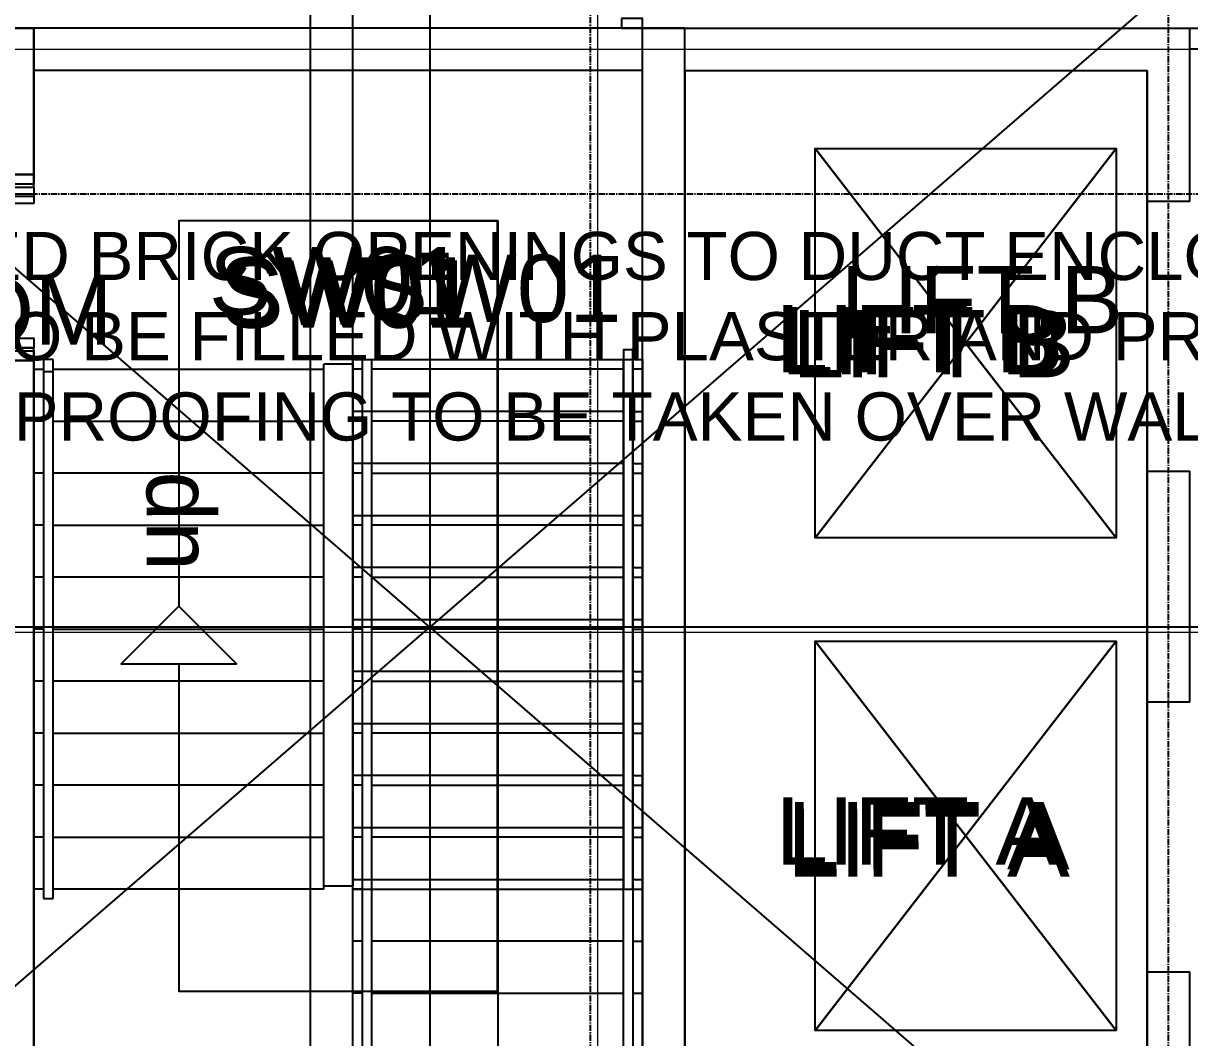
# Model space of a CAD drawing. Header units: millimetres. Extents: x -27283 to 30143, y -18440 to 22926.
# Drawn here: x -8478 to -2423, y -2106 to 3161 of the extents above; entities that cross this region are included whole.
import ezdxf

# ---------------------------------------------------------------- set-up
doc = ezdxf.new("R2010")
doc.units = ezdxf.units.MM
doc.linetypes.add('PCENTRE', pattern=[50.800000000000004, 31.75, -6.35, 6.35, -6.35])
doc.linetypes.add('PCENTRE2', pattern=[28.575000000000003, 19.05, -3.175, 3.175, -3.175])
for name, color, linetype in [('11th Floor - Doors Windows and Openings', 7, 'Continuous'), ('11th Floor - Stairs', 7, 'Continuous'), ('11th Floor - Structural Members', 7, 'Continuous'), ('11th Floor - Text and Leaders', 7, 'Continuous'), ('11th Floor - Walls', 7, 'Continuous'), ('Boundaries_and_building_grids', 140, 'PCENTRE2'), ('Lift Motor Room Roof - General', 7, 'Continuous'), ('Lift Motor Room Roof - Roofs', 7, 'Continuous'), ('Lift Motor Room Roof - Text and Leaders', 7, 'Continuous'), ('Roof - Stairs', 7, 'Continuous'), ('Roof - Structural Members', 7, 'Continuous'), ('Roof - Text and Leaders', 7, 'Continuous'), ('Roof - Walls', 7, 'Continuous'), ('Sixth Floor - Doors Windows and Openings', 7, 'Continuous'), ('Sixth Floor - Stairs', 7, 'Continuous'), ('Sixth Floor - Structural Members', 7, 'Continuous'), ('Sixth Floor - Text and Leaders', 7, 'Continuous'), ('Sixth Floor - Walls', 7, 'Continuous'), ('Tenth Floor - Doors Windows and Openings', 7, 'Continuous'), ('Tenth Floor - Stairs', 7, 'Continuous'), ('Tenth Floor - Structural Members', 7, 'Continuous'), ('Tenth Floor - Text and Leaders', 7, 'Continuous'), ('Tenth Floor - Walls', 7, 'Continuous')]:
    doc.layers.add(name, color=color, linetype=linetype)
doc.styles.add('arial', font='arial.ttf')
doc.styles.add('Arial1', font='arial.ttf')

msp = doc.modelspace()

# ---------------------------------------------------------------- linework, layer by layer
at = {"layer": '11th Floor - Doors Windows and Openings', "color": 1, "linetype": 'Continuous', "elevation": 37950}
for points in [[(-8422.80536404542, 2225.726673284002), (-8642.805368962803, 2225.726673284002), (-8642.805368962803, 2275.726674401589), (-8422.80536404542, 2275.726674401589), (-8422.80536404542, 2225.726673284002)], [(-8422.80536404542, 1475.726656520193), (-8642.805368962803, 1475.726656520193), (-8642.805368962803, 1525.72665763778), (-8422.80536404542, 1525.72665763778), (-8422.80536404542, 1475.726656520193)]]:
    msp.add_lwpolyline(points, dxfattribs=at)
at = {"layer": '11th Floor - Stairs', "color": 8, "linetype": 'Continuous'}
for p, q in [((-4366.333105407445, 2511.238154275055, 37950), (-2804.10193035214, 490.0210680817065, 37950)), ((-4366.333105407446, 490.0210680817065, 37950), (-2804.10193035214, 2511.238154275055, 37950)), ((-4366.333105407446, -2068.083237143258, 37950), (-2804.101930352139, -46.86493024675575, 37950)), ((-4366.333105407446, -46.86493024675576, 37950), (-2804.10193035214, -2068.083237143257, 37950))]:
    msp.add_line(p, q, dxfattribs=at)
at = {"layer": '11th Floor - Stairs', "color": 1, "linetype": 'Continuous'}
for p, q in [((-8322.805361810246, 1415.726655179089, 37950), (-8372.805362927833, 1415.726655179089, 37950)), ((-8372.805362927833, 1415.726655179089, 37950), (-8372.805362927833, -1384.273407405791, 37950)), ((-8322.805361810246, -1384.273407405791, 37950), (-8322.805361810246, 1415.726655179089, 37950)), ((-6767.805327053283, 1415.726655179089, 37950), (-6767.805327053283, -1318.406706714806, 37950)), ((-6767.805327053283, 1415.726655179089, 37950), (-5362.805295649085, 1415.726655179089, 37950)), ((-5312.805294531498, 1415.726655179089, 37950), (-5262.80529341391, 1415.726655179089, 37950)), ((-5262.80529341391, 1415.726655179089, 37950), (-5262.80529341391, -1284.273405170617, 37950)), ((-8422.80536404542, 1365.726654061501, 37950), (-8372.805362927833, 1365.726654061501, 37950)), ((-8422.80536404542, 1365.726654061501, 37950), (-8422.80536404542, -1334.273406288204, 37950)), ((-8322.805361810246, 1365.726654061501, 37950), (-6917.805330406044, 1365.726654061501, 37950)), ((-6917.805330406044, -1334.273406288204, 37950), (-6917.805330406044, 1390.726654620295, 37950)), ((-6767.805327053283, 1390.726654620295, 37950), (-6917.805330406044, 1390.726654620295, 37950)), ((-8372.805362927833, 1095.726648026531, 37950), (-8422.80536404542, 1095.726648026531, 37950)), ((-8322.805361810246, 1095.726648026531, 37950), (-6917.805330406044, 1095.726648026531, 37950)), ((-5362.805295649085, 1145.726610997146, 37950), (-6767.805327053283, 1145.726610997146, 37950)), ((-5312.805294531498, 1145.726610997146, 37950), (-5262.80529341391, 1145.726610997146, 37950)), ((-5362.805295649085, 875.7266240356616, 37950), (-6767.805327053283, 875.7266240356616, 37950)), ((-5312.805294531498, 875.7266240356615, 37950), (-5262.80529341391, 875.7266240356615, 37950)), ((-8372.805362927833, 825.7266419915608, 37950), (-8422.80536404542, 825.7266419915608, 37950)), ((-6917.805330406044, 825.7266419915608, 37950), (-8322.805361810246, 825.7266419915608, 37950)), ((-6767.805327053283, 605.7266370741775, 37950), (-5362.805295649085, 605.7266370741775, 37950)), ((-5312.805294531498, 605.7266370741773, 37950), (-5262.80529341391, 605.7266370741773, 37950)), ((-8372.805362927833, 555.7266359565903, 37950), (-8422.80536404542, 555.7266359565904, 37950)), ((-8322.805361810246, 555.7266359565903, 37950), (-6917.805330406044, 555.7266359565903, 37950)), ((-5362.805295649085, 335.7266501126933, 37950), (-6767.805327053283, 335.7266501126933, 37950)), ((-5312.805294531498, 335.7266501126933, 37950), (-5262.80529341391, 335.7266501126933, 37950)), ((-8372.805362927833, 285.7266299216199, 37950), (-8422.80536404542, 285.7266299216199, 37950)), ((-6917.805330406044, 285.72662992162, 37950), (-8322.805361810246, 285.7266299216199, 37950)), ((-6767.805327053283, 65.72666315120927, 37950), (-5362.805295649085, 65.72666315120928, 37950)), ((-5312.805294531498, 65.72666315120928, 37950), (-5262.80529341391, 65.72666315120927, 37950)), ((-8372.805362927833, 15.72662388664951, 37950), (-8422.80536404542, 15.72662388664951, 37950)), ((-8322.805361810246, 15.72662388664951, 37950), (-6917.805330406044, 15.72662388664951, 37950)), ((-5362.805295649085, -204.2733810307338, 37950), (-6767.805327053283, -204.2733810307338, 37950)), ((-5312.805294531498, -204.2733810307338, 37950), (-5262.80529341391, -204.2733810307338, 37950)), ((-8372.805362927833, -254.2733821483209, 37950), (-8422.80536404542, -254.2733821483209, 37950)), ((-6917.805330406044, -254.2733821483209, 37950), (-8322.805361810246, -254.2733821483209, 37950)), ((-6767.805327053283, -474.273310771757, 37950), (-5362.805295649085, -474.2733107717571, 37950)), ((-5312.805294531498, -474.2733107717571, 37950), (-5262.80529341391, -474.2733107717571, 37950)), ((-8372.805362927833, -524.2733881832913, 37950), (-8422.80536404542, -524.2733881832913, 37950)), ((-8322.805361810246, -524.2733881832913, 37950), (-6917.805330406044, -524.2733881832913, 37950)), ((-5362.805295649085, -744.2733931006745, 37950), (-6767.805327053283, -744.2733931006745, 37950)), ((-5312.805294531498, -744.2733931006746, 37950), (-5262.80529341391, -744.2733931006746, 37950)), ((-8372.805362927833, -794.2733942182618, 37950), (-8422.80536404542, -794.2733942182618, 37950)), ((-6917.805330406044, -794.2733942182618, 37950), (-8322.805361810246, -794.2733942182618, 37950)), ((-6767.805327053283, -1014.273399135647, 37950), (-5362.805295649085, -1014.273399135647, 37950)), ((-5312.805294531498, -1014.273399135647, 37950), (-5262.80529341391, -1014.273399135647, 37950)), ((-8372.805362927833, -1064.273400253234, 37950), (-8422.80536404542, -1064.273400253234, 37950)), ((-8322.805361810246, -1064.273400253234, 37950), (-6917.805330406044, -1064.273400253234, 37950)), ((-6917.805330406044, -1318.406706714806, 37950), (-6767.805327053283, -1318.406706714806, 37950)), ((-6767.805327053283, -1284.273405170617, 37950), (-5362.805295649085, -1284.273405170617, 37950)), ((-5312.805294531498, -1284.273405170617, 37950), (-5262.80529341391, -1284.273405170617, 37950)), ((-8372.805362927833, -1334.273406288204, 37950), (-8422.80536404542, -1334.273406288204, 37950)), ((-8372.805362927833, -1384.273407405791, 37950), (-8322.805361810246, -1384.273407405791, 37950)), ((-6917.805330406044, -1334.273406288204, 37950), (-8322.805361810246, -1334.273406288204, 37950))]:
    msp.add_line(p, q, dxfattribs=at)
at = {"layer": '11th Floor - Stairs', "color": 8, "linetype": 'Continuous', "elevation": 37950}
for points in [[(-2804.10193035214, 490.0210680817065), (-4366.333105407446, 490.0210680817065), (-4366.333105407445, 2511.238154275055), (-2804.10193035214, 2511.238154275055), (-2804.10193035214, 490.0210680817065)], [(-2804.10193035214, -2068.083237143257), (-4366.333105407446, -2068.083237143258), (-4366.333105407446, -46.86493024675576), (-2804.101930352139, -46.86493024675575), (-2804.10193035214, -2068.083237143257)]]:
    msp.add_lwpolyline(points, dxfattribs=at)
at = {"layer": '11th Floor - Stairs', "color": 1, "linetype": 'Continuous', "elevation": 37950}
for points in [[(-7670.305347225733, -165.0387610131467), (-7670.305347225733, -1865.389140815816), (-6015.304699882019, -1865.389140815816), (-6015.304699882019, 2135.310411497414)], [(-6015.304699882019, 2135.310411497414), (-7670.305347225733, 2135.310411497414), (-7670.305347225733, 134.961245692376)], [(-5312.805294531498, 1465.726656296676), (-5362.805295649085, 1465.726656296676), (-5362.805295649085, -1334.273406288204), (-5312.805294531498, -1334.273406288204), (-5312.805294531498, 1465.726656296676)], [(-7670.305347225733, 134.961245692376), (-7970.305353931256, -165.0387610131467), (-7370.305340520211, -165.0387610131467), (-7670.305347225733, 134.961245692376)]]:
    msp.add_lwpolyline(points, dxfattribs=at)
at = {"layer": '11th Floor - Structural Members', "color": 5, "linetype": 'Continuous'}
for p, q in [((-5262.806514117061, 3135.725167745147, 37950), (-2422.806450638113, 3135.725167745146, 37950)), ((-5262.806514117061, -3084.274971282694, 37950), (-5262.806514117061, 3135.725167745147, 37950)), ((-2422.806450638113, 2235.725147628578, 37950), (-2422.806450638113, 3135.725167745146, 37950)), ((-5042.806509199678, 2915.725162827763, 37950), (-2642.806455555496, 2915.725162827763, 37950)), ((-5042.806509199678, -2264.274952954265, 37950), (-5042.806509199678, 2915.725162827763, 37950)), ((-2642.806455555496, 2235.725147628578, 37950), (-2642.806455555496, 2915.725162827763, 37950)), ((-2642.806455555496, 2235.725147628578, 37950), (-2642.806455555497, 835.7251163361356, 37950)), ((-2422.806450638113, 2235.725147628578, 37950), (-2642.806455555496, 2235.725147628578, 37950)), ((-2642.806455555497, -364.2749104859552, 37950), (-2642.806455555497, 835.7251163361356, 37950)), ((-2642.806455555497, 835.7251163361356, 37950), (-2422.806450638113, 835.7251163361356, 37950)), ((-2422.806450638113, -364.2749104859552, 37950), (-2422.806450638113, 835.7251163361356, 37950)), ((-2422.806450638113, -364.2749104859552, 37950), (-2642.806455555497, -364.2749104859552, 37950)), ((-2642.806455555497, -364.2749104859552, 37950), (-2642.806455555496, -1764.274941778394, 37950)), ((-2642.806455555496, -1764.274941778394, 37950), (-2422.806450638113, -1764.274941778394, 37950)), ((-2642.806455555497, -2264.274952954265, 37950), (-2642.806455555496, -1764.274941778394, 37950)), ((-2422.806450638113, -3084.274971282695, 37950), (-2422.806450638113, -1764.274941778394, 37950))]:
    msp.add_line(p, q, dxfattribs=at)
at = {"layer": '11th Floor - Structural Members', "color": 5, "linetype": 'Continuous', "lineweight": -3, "elevation": 37950}
for points in [[(-8422.806584748574, 3135.725167745147), (-8422.806584748574, 2375.725150757822), (-8642.806589665957, 2375.725150757822), (-8642.806589665957, 3135.725167745147)], [(-8422.806584748574, 1475.72513064125), (-8642.806589665957, 1475.72513064125), (-8642.806589665957, -3084.274971282694), (-8422.806584748574, -3084.274971282694)]]:
    msp.add_lwpolyline(points, close=True, dxfattribs=at)
at = {"layer": '11th Floor - Walls', "color": 3, "linetype": 'Continuous'}
for p, q in [((-5262.80529341391, 3135.726693624089, 37950), (-8422.80536404542, 3135.726693624089, 37950)), ((-8422.80536404542, 3135.726693624089, 37950), (-8422.80536404542, 2915.72653611881, 37950)), ((-5262.80529341391, 2915.72653611881, 37950), (-5262.80529341391, 3135.726693624089, 37950)), ((-5262.80529341391, 2915.72653611881, 37950), (-8422.80536404542, 2915.72653611881, 37950))]:
    msp.add_line(p, q, dxfattribs=at)
at = {"layer": 'Boundaries_and_building_grids', "color": 140, "linetype": 'PCENTRE', "lineweight": -3}
for p, q in [((-5532.805701780249, -11774.27511969826), (-5532.805701780249, 11825.72531616072)), ((-2532.805701780249, -11774.27511969826), (-2532.805701780249, 11825.72531616072)), ((-27282.80573977822, 2275.725892984683), (25217.19534204614, 2275.725892984683))]:
    msp.add_line(p, q, dxfattribs=at)
at = {"layer": 'Boundaries_and_building_grids', "color": 4, "linetype": 'Continuous', "lineweight": 0}
msp.add_xline((-33205.74172911583, 3025.725892984683), (1, 0), dxfattribs=at)
at = {"layer": 'Lift Motor Room Roof - General', "color": 4, "linetype": 'Continuous', "lineweight": 0}
for p, direction in [((-5495.305701780249, -5137.802870990779, 46830), (0, 1)), ((0, 0), (1, 0))]:
    msp.add_xline(p, direction, dxfattribs=at)
at = {"layer": 'Lift Motor Room Roof - Roofs', "color": 1, "linetype": 'Continuous', "lineweight": -3}
for p, q in [((-6367.803518685511, 5145.725403407067, 46830), (-6367.803518685506, -5094.274596592939, 46830)), ((-6367.803518685509, 25.72540340706367, 46830), (-11702.80366955968, 4645.725403407138, 46830)), ((-1032.803367811158, 4645.725403407145, 46830), (-6367.803518685509, 25.72540340706367, 46830)), ((-11702.80366955977, -4594.274596592942, 46830), (-6367.803518685509, 25.72540340706367, 46830)), ((12357.19693393728, 25.72540340707251, 46830), (-11422.80468909724, 25.72540340706127, 46830)), ((-6367.803518685509, 25.72540340706367, 46830), (-1032.803367811244, -4594.274596592935, 46830))]:
    msp.add_line(p, q, dxfattribs=at)
at = {"layer": 'Roof - Stairs', "color": 1, "linetype": 'Continuous'}
for p, q in [((-6717.804105232536, 1415.725739651808, 42250), (-6667.804104114949, 1415.725739651808, 42250)), ((-6717.804105232532, -3004.274340069409, 42250), (-6717.804105232536, 1415.725739651808, 42250)), ((-6667.804104114944, -3004.274340069409, 42250), (-6667.804104114949, 1415.725739651808, 42250)), ((-5362.804380121657, 1415.725739651775, 42250), (-5312.80437900407, 1415.725739651775, 42250)), ((-5362.804380121657, -3004.274340069441, 42250), (-5362.804380121657, 1415.725739651775, 42250)), ((-5312.80437900407, 1415.725739651775, 42250), (-5312.80437900407, -3004.274340069441, 42250)), ((-6767.804411525854, -2954.274338951855, 42250), (-6767.804411525857, 1365.725738534222, 42250)), ((-6767.804411525907, -2954.274338951822, 42250), (-6767.804411525912, 1365.725738534221, 42250)), ((-6717.804105232536, 1365.725738534221, 42250), (-6767.804411525912, 1365.725738534221, 42250)), ((-5362.804380121657, 1365.725738534188, 42250), (-6667.804104114949, 1365.725738534187, 42250)), ((-5262.804072710696, 1365.725738534188, 42250), (-5312.80437900407, 1365.725738534188, 42250)), ((-5262.804072710696, 1365.725738534188, 42250), (-5262.804072710695, -2954.274338951855, 42250)), ((-6717.804105232536, 1095.72573249925, 42250), (-6767.804411525912, 1095.72573249925, 42250)), ((-5362.804380121657, 1095.725808793165, 42250), (-6667.804104114949, 1095.725808793164, 42250)), ((-5312.80437900407, 1095.725808793165, 42250), (-5262.804072710696, 1095.725808793165, 42250)), ((-6717.804105232535, 825.7257264642803, 42250), (-6767.804411525911, 825.7257264642801, 42250)), ((-6667.804104114948, 825.7257264642467, 42250), (-5362.804380121659, 825.725726464247, 42250)), ((-5312.804379004072, 825.7257264642473, 42250), (-5262.804072710696, 825.7257264642473, 42250)), ((-6717.804105232535, 555.7257204293096, 42250), (-6767.80441152591, 555.7257204293096, 42250)), ((-5362.804380121659, 555.7257204292764, 42250), (-6667.804104114948, 555.7257204292756, 42250)), ((-5312.804379004072, 555.7257204292764, 42250), (-5262.804072710696, 555.7257204292764, 42250)), ((-6717.804105232535, 285.7257143943392, 42250), (-6767.80441152591, 285.7257143943391, 42250)), ((-6667.804104114947, 285.7256953208179, 42250), (-5362.804380121657, 285.7256953208191, 42250)), ((-5312.80437900407, 285.7256953208191, 42250), (-5262.804072710695, 285.7256953208191, 42250)), ((-6717.804105232535, 15.72570835936848, 42250), (-6767.80441152591, 15.72570835936847, 42250)), ((-5362.804380121657, 15.72570835933523, 42250), (-6667.804104114947, 15.72570835933463, 42250)), ((-5312.80437900407, 15.72570835933524, 42250), (-5262.804072710695, 15.72570835933528, 42250)), ((-6717.804105232534, -254.2742786021161, 42250), (-6767.804411525909, -254.2742786021161, 42250)), ((-6717.804105232534, -254.2742786021157, 42250), (-6767.804411525909, -254.2742786021157, 42250)), ((-6667.804104114947, -254.2742976756362, 42250), (-5362.804380121657, -254.2742976756354, 42250)), ((-5312.80437900407, -254.2742976756354, 42250), (-5262.804072710695, -254.2742976756354, 42250)), ((-6717.804105232534, -524.2742846370867, 42250), (-6767.804411525909, -524.2742846370869, 42250)), ((-5362.804380121657, -524.2743037106061, 42250), (-6667.804104114947, -524.2743037106067, 42250)), ((-5312.80437900407, -524.2743037106059, 42250), (-5262.804072710695, -524.2743037106059, 42250)), ((-6717.804105232534, -794.2742906720574, 42250), (-6767.804411525909, -794.2742906720576, 42250)), ((-6667.804104114947, -794.2743097455773, 42250), (-5362.804380121657, -794.2743097455768, 42250)), ((-5312.80437900407, -794.2743097455766, 42250), (-5262.804072710695, -794.2743097455766, 42250)), ((-6717.804105232533, -1064.274296707028, 42250), (-6767.804411525908, -1064.274296707028, 42250)), ((-5362.804380121657, -1064.274315780547, 42250), (-6667.804104114946, -1064.274315780548, 42250)), ((-5312.80437900407, -1064.274315780547, 42250), (-5262.804072710695, -1064.274315780547, 42250)), ((-6717.804105232532, -1334.274302741999, 42250), (-6767.804411525908, -1334.274302741999, 42250)), ((-6767.804411525855, -1334.274321815518, 42250), (-5362.804380121657, -1334.274321815518, 42250)), ((-6667.804104114946, -1334.274321815519, 42250), (-5362.804380121657, -1334.274321815518, 42250)), ((-5312.80437900407, -1334.274321815518, 42250), (-5262.804072710695, -1334.274321815518, 42250)), ((-5312.80437900407, -1334.274321815518, 42250), (-5262.804072710695, -1334.274321815518, 42250)), ((-6717.804105232532, -1604.27430877697, 42250), (-6767.804411525908, -1604.27430877697, 42250)), ((-5362.804380121657, -1604.274308777002, 42250), (-6667.804104114946, -1604.274308777003, 42250)), ((-5312.80437900407, -1604.274308777002, 42250), (-5262.804072710695, -1604.274308777002, 42250)), ((-6717.804105232532, -1874.274295738453, 42250), (-6767.804411525908, -1874.274295738453, 42250)), ((-6667.804104114946, -1874.274314811974, 42250), (-5362.804380121657, -1874.274314811973, 42250)), ((-5312.80437900407, -1874.274314811973, 42250), (-5262.804072710695, -1874.274314811973, 42250))]:
    msp.add_line(p, q, dxfattribs=at)
at = {"layer": 'Roof - Stairs', "color": 1, "linetype": 'Continuous', "elevation": 42250}
msp.add_lwpolyline([(-6767.804411525908, 2135.310716673253), (-6015.304394706171, 2135.310716673253), (-6015.304394706169, -2954.274338951856)], dxfattribs=at)
at = {"layer": 'Roof - Structural Members', "color": 5, "linetype": 'Continuous'}
for p, q in [((-5042.804067793311, 2915.726536118807, 42250), (-5042.804067793309, -2264.274356013684, 42250)), ((-5042.804067793311, 2915.726536118807, 42250), (-2642.80401414913, 2915.726536118808, 42250)), ((-2642.80401414913, 2915.726536118808, 42250), (-2642.804014149127, -2264.274356013683, 42250))]:
    msp.add_line(p, q, dxfattribs=at)
at = {"layer": 'Roof - Structural Members', "color": 8, "linetype": 'Continuous'}
for p, q in [((-2804.101930352139, 490.0222887848593, 42250), (-4366.333410583235, 2511.238154275055, 42250)), ((-2804.10193035214, 2511.238154275055, 42250), (-4366.333410583235, 490.0222887848585, 42250)), ((-2804.10193035214, -2068.083237143257, 42250), (-4366.332800231659, -46.8649302467565, 42250)), ((-2804.101930352139, -46.86493024675576, 42250), (-4366.332800231658, -2068.083237143258, 42250))]:
    msp.add_line(p, q, dxfattribs=at)
at = {"layer": 'Roof - Structural Members', "color": 8, "linetype": 'Continuous', "elevation": 42250}
for points in [[(-4366.333410583235, 2511.238154275055), (-2804.10193035214, 2511.238154275055), (-2804.101930352139, 490.0222887848593), (-4366.333410583235, 490.0222887848585), (-4366.333410583235, 2511.238154275055)], [(-4366.332800231659, -46.8649302467565), (-2804.101930352139, -46.86493024675576), (-2804.10193035214, -2068.083237143257), (-4366.332800231658, -2068.083237143258), (-4366.332800231659, -46.8649302467565)]]:
    msp.add_lwpolyline(points, dxfattribs=at)
at = {"layer": 'Roof - Walls', "color": 3, "linetype": 'Continuous', "lineweight": -3}
for p, q in [((-6987.804411525905, -3135.274596592939, 42250), (-6987.80441152591, 5145.725403407066, 42250)), ((-6767.804411525905, -3355.274596592939, 42250), (-6767.80441152591, 5145.725403407067, 42250)), ((-5042.804067793309, 3135.725708582856, 42250), (-6767.804411525909, 3135.725708582855, 42250)), ((-6767.804411525907, 2915.725708582853, 42250), (-6767.804411525909, 3135.725708582855, 42250)), ((-5042.80406779331, -3135.274596592938, 42250), (-5042.804067793309, 3135.725708582856, 42250)), ((-5262.80406779331, 2915.725708582854, 42250), (-6767.804411525907, 2915.725708582853, 42250)), ((-5262.804067793311, -3135.274596592938, 42250), (-5262.80406779331, 2915.725708582854, 42250))]:
    msp.add_line(p, q, dxfattribs=at)
at = {"layer": 'Sixth Floor - Doors Windows and Openings', "color": 1, "linetype": 'Continuous', "lineweight": -3, "elevation": 20700}
for points in [[(-5372.806516575751, 3185.725474038525), (-5372.806516575751, 3135.725472920938), (-5262.805293413905, 3135.72547292094), (-5262.805293413905, 3185.725474038527), (-5372.806516575751, 3185.725474038525)], [(-2372.806449520529, 3135.72547292094), (-2372.806449520529, 3025.725470462248), (-2422.806450638116, 3025.725470462248), (-2422.806450638116, 3135.72547292094), (-2372.806449520529, 3135.72547292094)], [(-8422.805974396993, 2310.725338810485), (-8422.805974396993, 2260.725337692898), (-8642.805979314377, 2260.725337692898), (-8642.805979314377, 2310.725338810485), (-8422.805974396993, 2310.725338810485)], [(-8422.805974396993, 1460.725319811505), (-8422.805974396993, 1410.725318693918), (-8642.805979314377, 1410.725318693918), (-8642.805979314377, 1460.725319811505), (-8422.805974396993, 1460.725319811505)]]:
    msp.add_lwpolyline(points, dxfattribs=at)
at = {"layer": 'Sixth Floor - Stairs', "color": 8, "linetype": 'Continuous', "lineweight": -3}
for p, q in [((-4366.334326110598, 2511.236933571909, 20700), (-2804.102845879504, 490.0198473785604, 20700)), ((-4366.334326110598, 490.0198473785604, 20700), (-2804.102845879504, 2511.236933571909, 20700)), ((-4366.334326110598, -2068.083237143248, 20700), (-2804.102845879504, -46.86737165305385, 20700)), ((-4366.334326110598, -46.86737165305385, 20700), (-2804.102845879504, -2068.083237143248, 20700))]:
    msp.add_line(p, q, dxfattribs=at)
at = {"layer": 'Sixth Floor - Stairs', "color": 1, "linetype": 'Continuous', "lineweight": -3}
for p, q in [((-8372.806583630983, 1415.725434475943, 20700), (-8372.806583630983, -1384.274628108935, 20700)), ((-8322.806582513396, -1384.274628108935, 20700), (-8322.806582513396, 1415.725434475943, 20700)), ((-6767.806547756438, 1415.725434475943, 20700), (-6767.806547756438, -1318.407927417949, 20700)), ((-6767.806547756438, 1415.725434475943, 20700), (-5362.806516352237, 1415.725434475943, 20700)), ((-5312.80651523465, 1415.725434475943, 20700), (-5262.806514117063, 1415.725434475943, 20700)), ((-5262.806514117063, 1415.725434475943, 20700), (-5262.806514117063, -1284.274625873761, 20700)), ((-8422.80658474857, 1365.725433358356, 20700), (-8372.806583630983, 1365.725433358356, 20700)), ((-8422.80658474857, 1365.725433358356, 20700), (-8422.80658474857, -1334.274626991348, 20700)), ((-8322.80597216182, 1350.725317352813, 20700), (-8372.805973279406, 1350.725317352813, 20700)), ((-8322.806582513396, 1365.725433358356, 20700), (-6917.806551109199, 1365.725433358356, 20700)), ((-6767.806547756438, 1390.72543391715, 20700), (-6917.806551109199, 1390.72543391715, 20700)), ((-6917.806551109199, -1334.274626991348, 20700), (-6917.806551109199, 1390.72543391715, 20700)), ((-8372.806583630983, 1095.725427323385, 20700), (-8422.80658474857, 1095.725427323385, 20700)), ((-8322.806582513396, 1095.725427323385, 20700), (-6917.806551109199, 1095.725427323385, 20700)), ((-5362.806516352237, 1145.725428440973, 20700), (-6767.806547756438, 1145.725428440973, 20700)), ((-5312.80651523465, 1145.725428440973, 20700), (-5262.806514117063, 1145.725428440973, 20700)), ((-5362.806516352237, 875.7254224060016, 20700), (-6767.806547756438, 875.7254224060016, 20700)), ((-5312.80651523465, 875.7254224060016, 20700), (-5262.806514117063, 875.7254224060016, 20700)), ((-8372.806583630983, 825.7254212884145, 20700), (-8422.80658474857, 825.7254212884145, 20700)), ((-6917.806551109199, 825.7254212884145, 20700), (-8322.806582513396, 825.7254212884145, 20700)), ((-6767.806547756438, 605.7254163710313, 20700), (-5362.806516352237, 605.7254163710313, 20700)), ((-5312.80651523465, 605.7254163710313, 20700), (-5262.806514117063, 605.7254163710313, 20700)), ((-8372.806583630983, 555.7254152534442, 20700), (-8422.80658474857, 555.7254152534442, 20700)), ((-8322.806582513396, 555.7254152534442, 20700), (-6917.806551109199, 555.7254152534442, 20700)), ((-5362.806516352237, 335.725410336061, 20700), (-6767.806547756438, 335.725410336061, 20700)), ((-5312.80651523465, 335.725410336061, 20700), (-5262.806514117063, 335.725410336061, 20700)), ((-8372.806583630983, 285.7254092184739, 20700), (-8422.80658474857, 285.7254092184739, 20700)), ((-6917.806551109199, 285.7254092184739, 20700), (-8322.806582513396, 285.7254092184739, 20700)), ((-6767.806547756438, 65.72540430109075, 20700), (-5362.806516352237, 65.72540430109075, 20700)), ((-5312.80651523465, 65.72540430109075, 20700), (-5262.806514117063, 65.72540430109075, 20700)), ((-8372.806583630983, 15.72540318350366, 20700), (-8422.80658474857, 15.72540318350366, 20700)), ((-8322.806582513396, 15.72540318350366, 20700), (-6917.806551109199, 15.72540318350366, 20700)), ((-5362.806516352237, -204.2746017338795, 20700), (-6767.806547756438, -204.2746017338795, 20700)), ((-5312.80651523465, -204.2746017338795, 20700), (-5262.806514117063, -204.2746017338795, 20700)), ((-8372.806583630983, -254.2746028514666, 20700), (-8422.80658474857, -254.2746028514666, 20700)), ((-6917.806551109199, -254.2746028514666, 20700), (-8322.806582513396, -254.2746028514666, 20700)), ((-6767.806547756438, -474.2746077688498, 20700), (-5362.806516352237, -474.2746077688498, 20700)), ((-5312.80651523465, -474.2746077688498, 20700), (-5262.806514117063, -474.2746077688498, 20700)), ((-8372.806583630983, -524.2746088864369, 20700), (-8422.80658474857, -524.2746088864369, 20700)), ((-8322.806582513396, -524.2746088864369, 20700), (-6917.806551109199, -524.2746088864369, 20700)), ((-5362.806516352237, -744.2746138038201, 20700), (-6767.806547756438, -744.2746138038201, 20700)), ((-5312.80651523465, -744.2746138038201, 20700), (-5262.806514117063, -744.2746138038201, 20700)), ((-8372.806583630983, -794.2746149214072, 20700), (-8422.80658474857, -794.2746149214072, 20700)), ((-6917.806551109199, -794.2746149214072, 20700), (-8322.806582513396, -794.2746149214072, 20700)), ((-6767.806547756438, -1014.27461983879, 20700), (-5362.806516352237, -1014.27461983879, 20700)), ((-5312.80651523465, -1014.27461983879, 20700), (-5262.806514117063, -1014.27461983879, 20700)), ((-8372.806583630983, -1064.274620956377, 20700), (-8422.80658474857, -1064.274620956377, 20700)), ((-8322.806582513396, -1064.274620956377, 20700), (-6917.806551109199, -1064.274620956377, 20700)), ((-6917.806551109199, -1318.407927417949, 20700), (-6767.806547756438, -1318.407927417949, 20700)), ((-6767.806547756438, -1284.274625873761, 20700), (-5362.806516352237, -1284.274625873761, 20700)), ((-5312.80651523465, -1284.274625873761, 20700), (-5262.806514117063, -1284.274625873761, 20700)), ((-8372.806583630983, -1334.274626991348, 20700), (-8422.80658474857, -1334.274626991348, 20700)), ((-8372.806583630983, -1384.274628108935, 20700), (-8322.806582513396, -1384.274628108935, 20700)), ((-6917.806551109199, -1334.274626991348, 20700), (-8322.806582513396, -1334.274626991348, 20700))]:
    msp.add_line(p, q, dxfattribs=at)
at = {"layer": 'Sixth Floor - Stairs', "color": 8, "linetype": 'Continuous', "lineweight": -3, "elevation": 20700}
for points in [[(-2804.102845879504, 490.0198473785604), (-4366.334326110598, 490.0198473785604), (-4366.334326110598, 2511.236933571909), (-2804.102845879504, 2511.236933571909), (-2804.102845879504, 490.0198473785604)], [(-2804.102845879504, -2068.083237143248), (-4366.334326110598, -2068.083237143248), (-4366.334326110598, -46.86737165305385), (-2804.102845879504, -46.86737165305385), (-2804.102845879504, -2068.083237143248)]]:
    msp.add_lwpolyline(points, dxfattribs=at)
at = {"layer": 'Sixth Floor - Stairs', "color": 1, "linetype": 'Continuous', "lineweight": -3, "elevation": 20700}
for points in [[(-6015.306530936748, 2135.309190794268), (-7670.306567928885, 2135.309190794268), (-7670.306567928885, 134.9588042860778)], [(-7670.306567928885, -165.0412024194447), (-7670.306567928885, -1865.390361518959), (-6015.306530936748, -1865.390361518959), (-6015.306530936748, 2135.309190794268)], [(-5312.80651523465, 1465.72543559353), (-5362.806516352237, 1465.72543559353), (-5362.806516352237, -1334.274626991348), (-5312.80651523465, -1334.274626991348), (-5312.80651523465, 1465.72543559353)], [(-7670.306567928885, 134.9588042860778), (-7970.306574634407, -165.0412024194447), (-7370.306561223362, -165.0412024194447), (-7670.306567928885, 134.9588042860778)]]:
    msp.add_lwpolyline(points, dxfattribs=at)
at = {"layer": 'Sixth Floor - Structural Members', "color": 5, "linetype": 'Continuous', "lineweight": -3}
for p, q in [((-5262.806514117063, -3084.274666106898, 20700), (-5262.806514117063, 3135.72547292094, 20700)), ((-5262.806514117063, 3135.72547292094, 20700), (-2422.806450638116, 3135.72547292094, 20700)), ((-2422.806450638116, 2235.725452804371, 20700), (-2422.806450638116, 3135.72547292094, 20700)), ((-5042.80650919968, 2915.725468003557, 20700), (-2642.806455555499, 2915.725468003557, 20700)), ((-5042.80650919968, -2264.274647778468, 20700), (-5042.80650919968, 2915.725468003557, 20700)), ((-2642.806455555499, 2235.725452804371, 20700), (-2642.806455555499, 2915.725468003557, 20700)), ((-2422.806450638116, 2235.725452804371, 20700), (-2642.806455555499, 2235.725452804371, 20700)), ((-2642.806455555499, 835.7254215119319, 20700), (-2642.806455555499, 2235.725452804371, 20700)), ((-2642.806455555499, 835.7254215119319, 20700), (-2422.806450638116, 835.7254215119319, 20700)), ((-2642.806455555499, -364.2746053101582, 20700), (-2642.806455555499, 835.7254215119319, 20700)), ((-2422.806450638116, -364.2746053101582, 20700), (-2422.806450638116, 835.7254215119319, 20700)), ((-2422.806450638116, -364.2746053101582, 20700), (-2642.806455555499, -364.2746053101582, 20700)), ((-2642.806455555499, -1764.274636602597, 20700), (-2642.806455555499, -364.2746053101582, 20700)), ((-2642.806455555499, -2264.274647778468, 20700), (-2642.806455555499, -1764.274636602597, 20700)), ((-2642.806455555499, -1764.274636602597, 20700), (-2422.806450638116, -1764.274636602597, 20700)), ((-2422.806450638116, -3084.274666106898, 20700), (-2422.806450638116, -1764.274636602597, 20700))]:
    msp.add_line(p, q, dxfattribs=at)
at = {"layer": 'Sixth Floor - Structural Members', "color": 5, "linetype": 'Continuous', "lineweight": -3, "elevation": 20700}
for points in [[(-8422.80658474857, 3135.72547292094), (-8642.806589665954, 3135.72547292094), (-8642.805979314377, 2310.725338810485), (-8422.805974396993, 2310.725338810485)], [(-8422.80658474857, 1410.725318693918), (-8422.80658474857, -3084.274666106898), (-8642.806589665954, -3084.274666106898), (-8642.806589665954, 1410.725318693918)]]:
    msp.add_lwpolyline(points, close=True, dxfattribs=at)
at = {"layer": 'Sixth Floor - Walls', "color": 3, "linetype": 'Continuous', "lineweight": -3}
for p, q in [((-5262.806514117063, 3135.72547292094, 20700), (-8422.805974396993, 3135.72547292094, 20700)), ((-8422.805974396993, 2915.725468003557, 20700), (-8422.805974396993, 3135.72547292094, 20700)), ((-5262.806514117063, 2915.725468003557, 20700), (-5262.806514117063, 3135.72547292094, 20700)), ((-5262.806514117063, 2915.725468003557, 20700), (-8422.805974396993, 2915.725468003557, 20700))]:
    msp.add_line(p, q, dxfattribs=at)
at = {"layer": 'Tenth Floor - Doors Windows and Openings', "color": 1, "linetype": 'Continuous', "elevation": 34500}
for points in [[(-8422.806584748574, 2375.725150757822), (-8422.806584748574, 2325.725149640235), (-8642.806589665957, 2325.725149640235), (-8642.806589665957, 2375.725150757822), (-8422.806584748574, 2375.725150757822)], [(-8422.806584748574, 1525.725131758838), (-8422.806584748574, 1475.72513064125), (-8642.806589665957, 1475.72513064125), (-8642.806589665957, 1525.725131758838), (-8422.806584748574, 1525.725131758838)]]:
    msp.add_lwpolyline(points, dxfattribs=at)
at = {"layer": 'Tenth Floor - Stairs', "color": 8, "linetype": 'Continuous'}
for p, q in [((-4366.3343261106, 490.0195422027675, 34500), (-2804.102845879505, 2511.236628396116, 34500)), ((-4366.334326110599, 2511.236628396116, 34500), (-2804.102845879505, 490.0195422027675, 34500)), ((-4366.3343261106, -2068.083542319046, 34500), (-2804.102845879505, -46.86767682885066, 34500)), ((-4366.3343261106, -46.86767682885068, 34500), (-2804.102845879505, -2068.083542319046, 34500))]:
    msp.add_line(p, q, dxfattribs=at)
at = {"layer": 'Tenth Floor - Stairs', "color": 1, "linetype": 'Continuous'}
for p, q in [((-8372.806583630987, 1415.725129300146, 34500), (-8372.806583630987, -1384.274933284732, 34500)), ((-8322.8065825134, 1415.725129300146, 34500), (-8372.806583630987, 1415.725129300146, 34500)), ((-8322.8065825134, -1384.274933284732, 34500), (-8322.8065825134, 1415.725129300146, 34500)), ((-6767.806547756441, 1415.725129300146, 34500), (-6767.806547756441, -1318.408232593743, 34500)), ((-6767.806547756441, 1415.725129300146, 34500), (-5362.806516352235, 1415.725129300146, 34500)), ((-5312.806515234648, 1415.725129300146, 34500), (-5262.806514117061, 1415.725129300146, 34500)), ((-5262.806514117061, 1415.725129300146, 34500), (-5262.806514117061, -1284.274931049558, 34500)), ((-8422.806584748574, 1365.725128182559, 34500), (-8422.806584748574, -1334.274932167145, 34500)), ((-8422.806584748574, 1365.725128182559, 34500), (-8372.806583630987, 1365.725128182559, 34500)), ((-8322.8065825134, 1365.725128182559, 34500), (-6917.806551109202, 1365.725128182559, 34500)), ((-6917.806551109202, -1334.274932167145, 34500), (-6917.806551109202, 1390.725128741352, 34500)), ((-6767.806547756441, 1390.725128741352, 34500), (-6917.806551109202, 1390.725128741352, 34500)), ((-8372.806583630987, 1095.725122147589, 34500), (-8422.806584748574, 1095.725122147589, 34500)), ((-8322.8065825134, 1095.725122147589, 34500), (-6917.806551109202, 1095.725122147589, 34500)), ((-5362.806516352235, 1145.725123265176, 34500), (-6767.806547756441, 1145.725123265176, 34500)), ((-5312.806515234648, 1145.725123265176, 34500), (-5262.806514117061, 1145.725123265176, 34500)), ((-5362.806516352235, 875.7251172302053, 34500), (-6767.806547756441, 875.7251172302053, 34500)), ((-5312.806515234648, 875.7251172302052, 34500), (-5262.806514117061, 875.7251172302052, 34500)), ((-8372.806583630987, 825.7251161126181, 34500), (-8422.806584748574, 825.7251161126181, 34500)), ((-6917.806551109202, 825.7251161126181, 34500), (-8322.8065825134, 825.7251161126181, 34500)), ((-6767.806547756441, 605.7251111952348, 34500), (-5362.806516352235, 605.7251111952348, 34500)), ((-5312.806515234648, 605.7251111952347, 34500), (-5262.806514117061, 605.7251111952347, 34500)), ((-8372.806583630987, 555.7251100776476, 34500), (-8422.806584748574, 555.7251100776477, 34500)), ((-8322.8065825134, 555.7251100776476, 34500), (-6917.806551109202, 555.7251100776476, 34500)), ((-5362.806516352235, 335.7251051602643, 34500), (-6767.806547756441, 335.7251051602644, 34500)), ((-5312.806515234648, 335.7251051602644, 34500), (-5262.806514117061, 335.7251051602644, 34500)), ((-8372.806583630987, 285.7251040426772, 34500), (-8422.806584748574, 285.7251040426773, 34500)), ((-6917.806551109202, 285.7251040426773, 34500), (-8322.8065825134, 285.7251040426773, 34500)), ((-6767.806547756441, 65.72509912529398, 34500), (-5362.806516352235, 65.725099125294, 34500)), ((-5312.806515234648, 65.725099125294, 34500), (-5262.806514117061, 65.72509912529398, 34500)), ((-8372.806583630987, 15.72509800770688, 34500), (-8422.806584748574, 15.72509800770688, 34500)), ((-8322.8065825134, 15.72509800770688, 34500), (-6917.806551109202, 15.72509800770688, 34500)), ((-5362.806516352235, -204.2749069096764, 34500), (-6767.806547756441, -204.2749069096764, 34500)), ((-5312.806515234648, -204.2749069096764, 34500), (-5262.806514117061, -204.2749069096764, 34500)), ((-8372.806583630987, -254.2749080272635, 34500), (-8422.806584748574, -254.2749080272635, 34500)), ((-6917.806551109202, -254.2749080272635, 34500), (-8322.8065825134, -254.2749080272635, 34500)), ((-6767.806547756441, -474.2749129446468, 34500), (-5362.806516352235, -474.2749129446469, 34500)), ((-5312.806515234648, -474.2749129446469, 34500), (-5262.806514117061, -474.2749129446469, 34500)), ((-8372.806583630987, -524.274914062234, 34500), (-8422.806584748574, -524.274914062234, 34500)), ((-8322.8065825134, -524.274914062234, 34500), (-6917.806551109202, -524.274914062234, 34500)), ((-5362.806516352235, -744.2749189796172, 34500), (-6767.806547756441, -744.2749189796172, 34500)), ((-5312.806515234648, -744.2749189796173, 34500), (-5262.806514117061, -744.2749189796173, 34500)), ((-8372.806583630987, -794.2749200972045, 34500), (-8422.806584748574, -794.2749200972045, 34500)), ((-6917.806551109202, -794.2749200972045, 34500), (-8322.8065825134, -794.2749200972045, 34500)), ((-6767.806547756441, -1014.274925014588, 34500), (-5362.806516352235, -1014.274925014588, 34500)), ((-5312.806515234648, -1014.274925014588, 34500), (-5262.806514117061, -1014.274925014588, 34500)), ((-8372.806583630987, -1064.274926132175, 34500), (-8422.806584748574, -1064.274926132175, 34500)), ((-8322.8065825134, -1064.274926132175, 34500), (-6917.806551109202, -1064.274926132175, 34500)), ((-6917.806551109202, -1318.408232593743, 34500), (-6767.806547756441, -1318.408232593743, 34500)), ((-6767.806547756441, -1284.274931049558, 34500), (-5362.806516352235, -1284.274931049558, 34500)), ((-5312.806515234648, -1284.274931049558, 34500), (-5262.806514117061, -1284.274931049558, 34500)), ((-8372.806583630987, -1334.274932167145, 34500), (-8422.806584748574, -1334.274932167145, 34500)), ((-8372.806583630987, -1384.274933284732, 34500), (-8322.8065825134, -1384.274933284732, 34500)), ((-6917.806551109202, -1334.274932167145, 34500), (-8322.8065825134, -1334.274932167145, 34500))]:
    msp.add_line(p, q, dxfattribs=at)
at = {"layer": 'Tenth Floor - Stairs', "color": 8, "linetype": 'Continuous', "elevation": 34500}
for points in [[(-2804.102845879505, 490.0195422027675), (-4366.3343261106, 490.0195422027675), (-4366.334326110599, 2511.236628396116), (-2804.102845879505, 2511.236628396116), (-2804.102845879505, 490.0195422027675)], [(-2804.102845879505, -2068.083542319046), (-4366.3343261106, -2068.083542319046), (-4366.3343261106, -46.86767682885068), (-2804.102845879505, -46.86767682885066), (-2804.102845879505, -2068.083542319046)]]:
    msp.add_lwpolyline(points, dxfattribs=at)
at = {"layer": 'Tenth Floor - Stairs', "color": 1, "linetype": 'Continuous', "elevation": 34500}
for points in [[(-6015.306530936747, 2135.308885618473), (-7670.306567928887, 2135.308885618473), (-7670.306567928887, 134.9584991102811)], [(-7670.306567928887, -165.0415075952416), (-7670.306567928887, -1865.390666694757), (-6015.306530936747, -1865.390666694757), (-6015.306530936747, 2135.308885618473)], [(-5312.806515234648, 1465.725130417733), (-5362.806516352235, 1465.725130417733), (-5362.806516352235, -1334.274932167145), (-5312.806515234648, -1334.274932167145), (-5312.806515234648, 1465.725130417733)], [(-7670.306567928887, 134.9584991102811), (-7970.30657463441, -165.0415075952416), (-7370.306561223365, -165.0415075952416), (-7670.306567928887, 134.9584991102811)]]:
    msp.add_lwpolyline(points, dxfattribs=at)
at = {"layer": 'Tenth Floor - Structural Members', "color": 5, "linetype": 'Continuous'}
for p, q in [((-8642.806589665957, 3135.725167745147, 34500), (-8422.806584748574, 3135.725167745147, 34500)), ((-8422.806584748574, 2375.725150757822, 34500), (-8422.806584748574, 3135.725167745147, 34500)), ((-5262.806514117061, -3084.274971282694, 34500), (-5262.806514117061, 3135.725167745147, 34500)), ((-5262.806514117061, 3135.725167745147, 34500), (-2422.806450638113, 3135.725167745146, 34500)), ((-2422.806450638113, 2235.725147628578, 34500), (-2422.806450638113, 3135.725167745146, 34500)), ((-5042.806509199678, 2915.725162827763, 34500), (-2642.806455555496, 2915.725162827763, 34500)), ((-5042.806509199678, -2264.274952954265, 34500), (-5042.806509199678, 2915.725162827763, 34500)), ((-2642.806455555496, 2235.725147628578, 34500), (-2642.806455555496, 2915.725162827763, 34500)), ((-8642.806589665957, 2375.725150757822, 34500), (-8422.806584748574, 2375.725150757822, 34500)), ((-2642.806455555496, 2235.725147628578, 34500), (-2642.806455555497, 835.7251163361356, 34500)), ((-2422.806450638113, 2235.725147628578, 34500), (-2642.806455555496, 2235.725147628578, 34500)), ((-8642.806589665957, 1475.72513064125, 34500), (-8422.806584748574, 1475.72513064125, 34500)), ((-8422.806584748574, -3084.274971282694, 34500), (-8422.806584748574, 1475.72513064125, 34500)), ((-2642.806455555497, 835.7251163361356, 34500), (-2422.806450638113, 835.7251163361356, 34500)), ((-2642.806455555497, -364.2749104859552, 34500), (-2642.806455555497, 835.7251163361356, 34500)), ((-2422.806450638113, -364.2749104859552, 34500), (-2422.806450638113, 835.7251163361356, 34500)), ((-2422.806450638113, -364.2749104859552, 34500), (-2642.806455555497, -364.2749104859552, 34500)), ((-2642.806455555497, -364.2749104859552, 34500), (-2642.806455555496, -1764.274941778394, 34500)), ((-2642.806455555496, -1764.274941778394, 34500), (-2422.806450638113, -1764.274941778394, 34500)), ((-2642.806455555497, -2264.274952954265, 34500), (-2642.806455555496, -1764.274941778394, 34500)), ((-2422.806450638113, -3084.274971282695, 34500), (-2422.806450638113, -1764.274941778394, 34500))]:
    msp.add_line(p, q, dxfattribs=at)
at = {"layer": 'Tenth Floor - Walls', "color": 3, "linetype": 'Continuous'}
for p, q in [((-8422.805974396997, 3135.725167745147, 34500), (-8422.805974396997, 2915.725162827763, 34500)), ((-5262.806514117061, 3135.725167745147, 34500), (-8422.805974396997, 3135.725167745147, 34500)), ((-5262.806514117061, 2915.725162827763, 34500), (-5262.806514117061, 3135.725167745147, 34500)), ((-5262.806514117061, 2915.725162827763, 34500), (-8422.805974396997, 2915.725162827763, 34500))]:
    msp.add_line(p, q, dxfattribs=at)

# ---------------------------------------------------------------- texts
at = {"layer": '11th Floor - Stairs', "color": 1, "linetype": 'Continuous'}
msp.add_text('up', height=347.6523667794251, rotation=89.99999999999848, dxfattribs=at).set_placement((-7570.976149472625, 317.2165352025559, 37950))
at = {"layer": '11th Floor - Text and Leaders', "color": 1, "linetype": 'Continuous', "char_height": 350, "attachment_point": 7, "style": 'Arial1'}
for s, insert in [('SW01', (-7513.898008660978, 1644.131632408829, 37950)), ('LIFT B', (-4544.556133823935, 1337.548653750946, 37950)), ('LIFT A', (-4512.131660067882, -1232.821327556183, 37950))]:
    msp.add_mtext(s, dxfattribs=dict(at, insert=insert))
at = {"layer": '11th Floor - Text and Leaders', "color": 1, "linetype": 'Continuous', "lineweight": -3, "insert": (-4234.866580008164, 1550.428459501831, 37950), "char_height": 350.0000000000001, "attachment_point": 7, "style": 'arial'}
msp.add_mtext('LIFT B', dxfattribs=at)
at = {"layer": 'Lift Motor Room Roof - Text and Leaders', "color": 2, "linetype": 'Continuous', "insert": (-10623.06475569735, 2077.849018938119, 46830), "char_height": 250, "width": 10292.37339254784, "attachment_point": 1, "style": 'Arial1'}
msp.add_mtext('PERFORATED BRICK OPENINGS TO DUCT ENCLOSURE WALL ARE TO BE FILLED WITH PLASTER AND PREPARED FOR WATERPROOFING TO BE TAKEN OVER WALL', dxfattribs=at)
at = {"layer": 'Roof - Text and Leaders', "color": 1, "linetype": 'Continuous', "char_height": 350, "attachment_point": 7, "style": 'Arial1'}
for s, insert in [('SW01', (-6703.50622930462, 1604.938997217361, 42250)), ('WATER TANK ROOM', (-12875.90319750585, 1487.484894812887, 42250))]:
    msp.add_mtext(s, dxfattribs=dict(at, insert=insert))
at = {"layer": 'Sixth Floor - Stairs', "color": 1, "linetype": 'Continuous', "lineweight": -3}
msp.add_text('up', height=347.652366779425, rotation=89.99999999999848, dxfattribs=at).set_placement((-7570.976759824203, 317.2149521031624, 20700))
at = {"layer": 'Sixth Floor - Text and Leaders', "color": 1, "linetype": 'Continuous', "char_height": 350, "attachment_point": 7, "style": 'Arial1'}
for s, insert in [('SW01', (-7462.970761900386, 1590.166677096619, 20700)), ('LIFT B', (-4486.047856669942, 1322.595275987398, 20700)), ('LIFT A', (-4511.530316680819, -1269.629342367429, 20700))]:
    msp.add_mtext(s, dxfattribs=dict(at, insert=insert))
at = {"layer": 'Tenth Floor - Stairs', "color": 1, "linetype": 'Continuous'}
msp.add_text('up', height=347.6523667794251, rotation=89.99999999999848, dxfattribs=at).set_placement((-7570.976759824206, 317.2146469273676, 34500))
at = {"layer": 'Tenth Floor - Text and Leaders', "color": 1, "linetype": 'Continuous', "char_height": 350, "attachment_point": 7, "style": 'Arial1'}
for s, insert in [('SW01', (-7452.268875762176, 1574.845600957704, 34500)), ('LIFT B', (-4571.93672133373, 1348.018462214544, 34500)), ('LIFT A', (-4571.93672133373, -1207.762766580143, 34500))]:
    msp.add_mtext(s, dxfattribs=dict(at, insert=insert))

doc.saveas('drawing.dxf')
